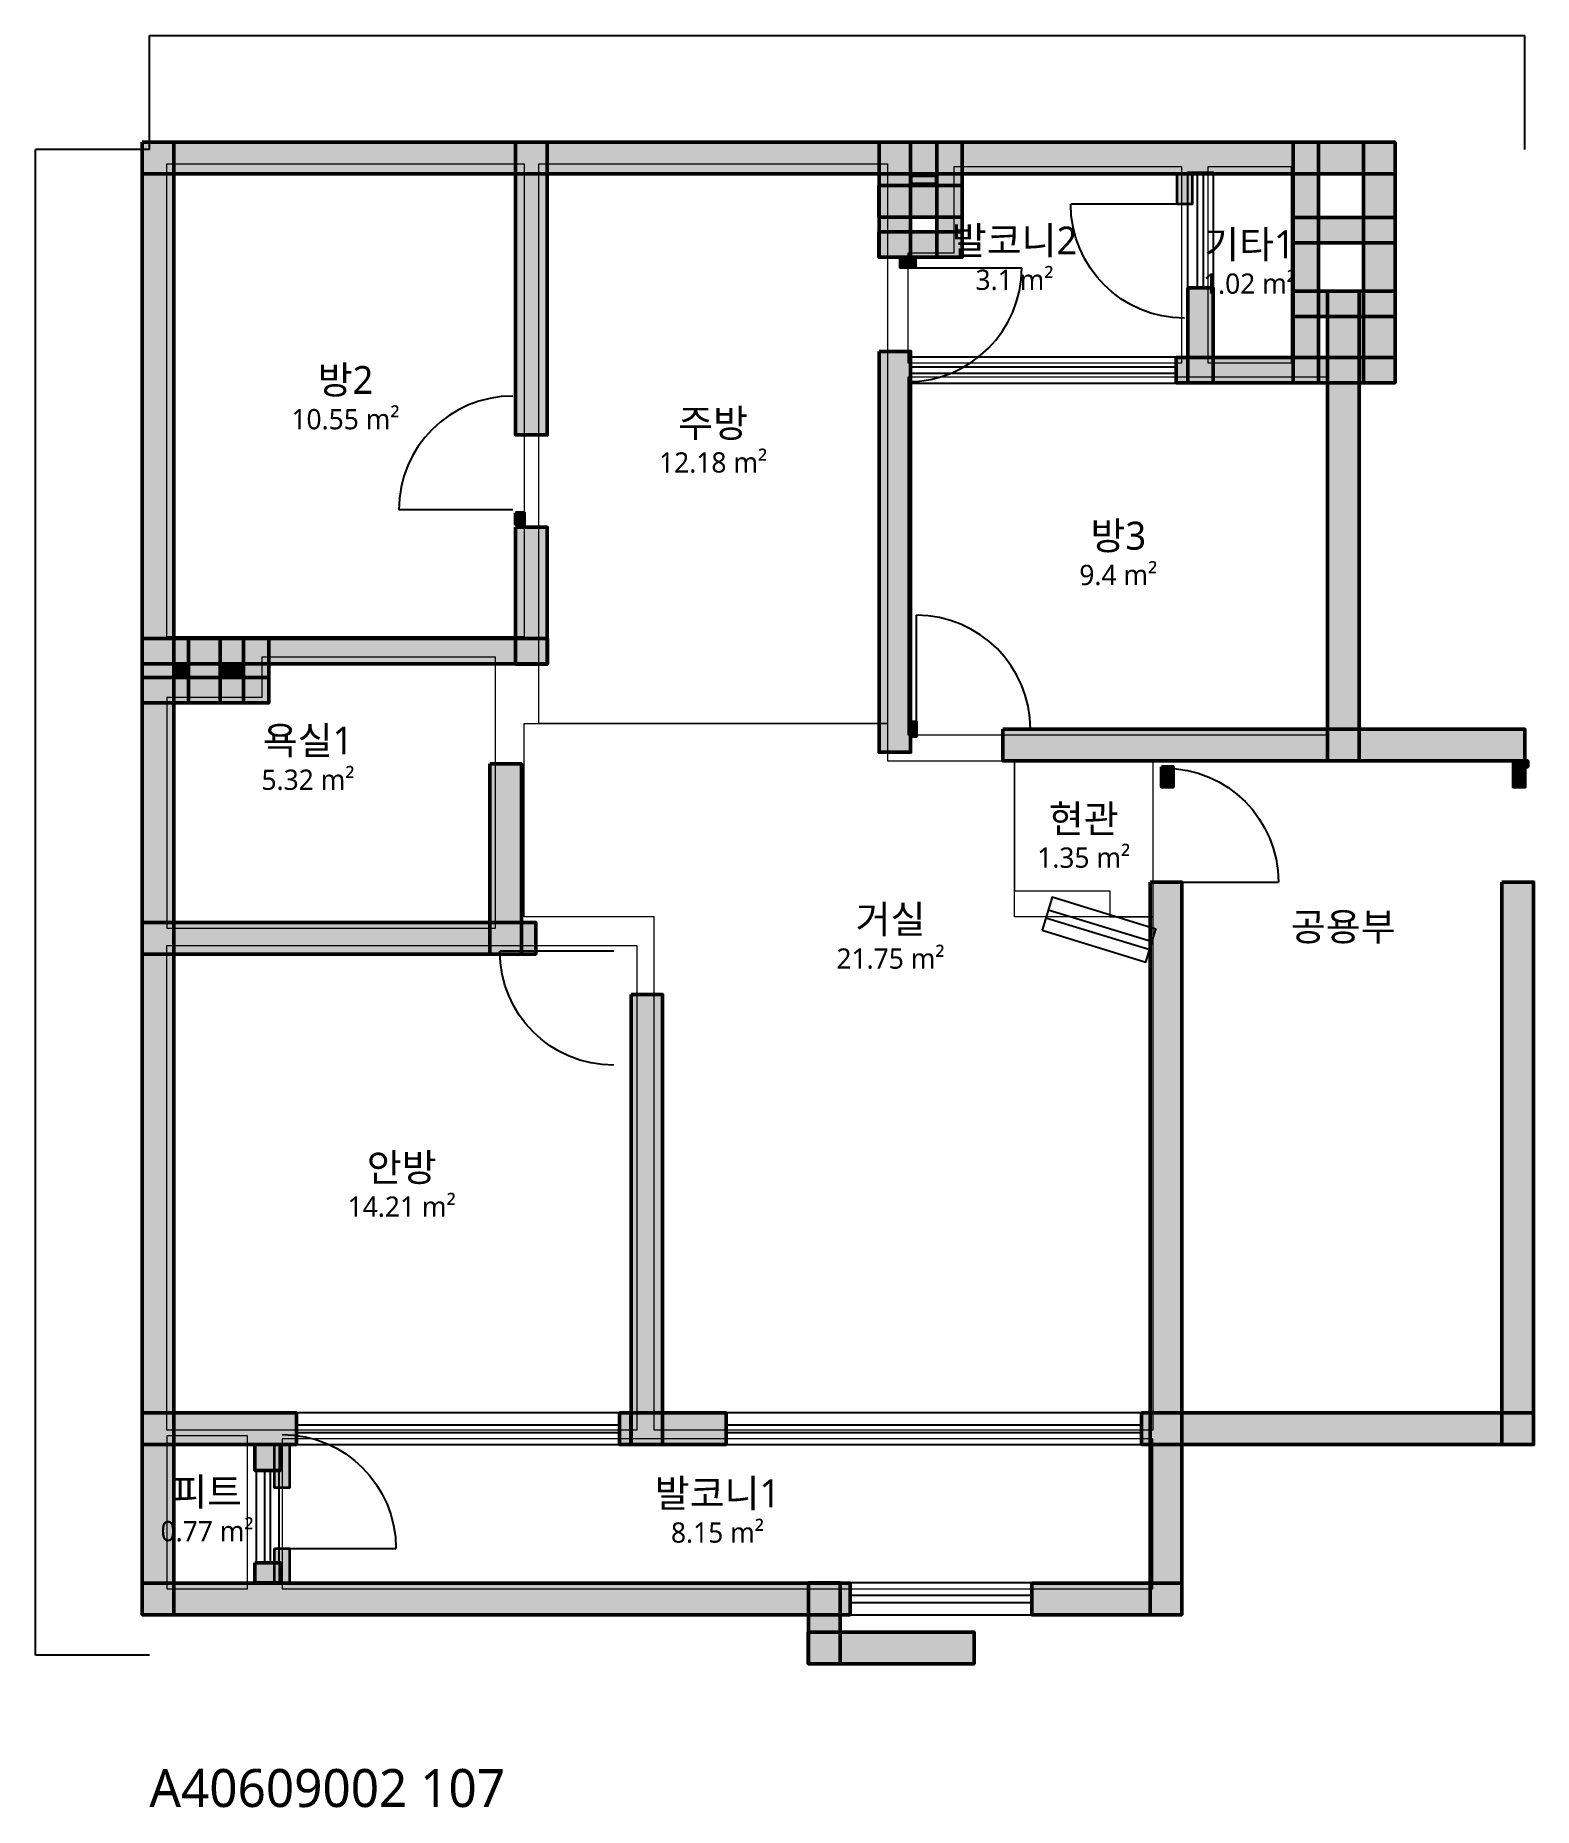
# Model space of a CAD drawing. Header units: millimetres. Extents: x -900 to 10935, y -1204 to 12793.
import ezdxf

# ---------------------------------------------------------------- set-up
doc = ezdxf.new("R2010")
doc.units = ezdxf.units.MM
for name, color, linetype, lineweight in [('A-ANNO-DIMS', 3, 'Continuous', 13), ('A-AREA', 9, 'Continuous', 13), ('A-AREA-IDEN', 7, 'Continuous', 18), ('A-AREA-PUBL', 9, 'Continuous', 13), ('A-DOOR', 4, 'Continuous', 25), ('A-GLAZ', 5, 'Continuous', 25), ('A-WALL-EXTR', 7, 'Continuous', 50), ('A-WALL-PATT', 8, 'Continuous', 9), ('A-WALL-PRTN', 8, 'Continuous', 35), ('A-WALL-STRC', 7, 'Continuous', 50)]:
    doc.layers.add(name, color=color, linetype=linetype, lineweight=lineweight)
doc.styles.add('OpenSansCondensed-Light', font='OpenSansCondensed-Light.ttf')
doc.styles.get("Standard").update_dxf_attribs({"font": 'malgun.ttf'})
doc.dimstyles.new('EZDXF', dxfattribs={"dimtxt": 0.25, "dimasz": 0.175, "dimexe": 0.375, "dimexo": 0.125, "dimgap": 0.1, "dimtad": 1, "dimlfac": 100, "dimzin": 12, "dimdsep": 46, "dimtxsty": 'OpenSansCondensed-Light', "dimblk": 'ARCHTICK', "dimcen": 2.5, "dimazin": 3, "dimtfac": 0.5, "dimtmove": 2, "dimatfit": 3})

# ---------------------------------------------------------------- blocks, each defined once
blk = doc.blocks.new('JJ-DOOR-SWING')
blk.add_line((0, 0), (0, 1000))
blk.add_arc((0, 0), 1000, 0, 90)
blk = doc.blocks.new('JJ-WIN-DOUBLE')
for p, q in [((0, 120), (1000, 120)), ((0, -120), (1000, -120))]:
    blk.add_line(p, q)
blk.add_lwpolyline([(0, -500), (1000, -500), (1000, 500), (0, 500)], close=True)
blk = doc.blocks.new('_ARCHTICK')
at = {"color": 0, "linetype": 'BYBLOCK', "const_width": 0.15}
blk.add_lwpolyline([(-0.5, -0.5), (0.5, 0.5)], dxfattribs=at)

msp = doc.modelspace()

# ---------------------------------------------------------------- hatches: boundary and pattern name
at = {"layer": 'A-WALL-PATT'}
h = msp.add_hatch(color=8, dxfattribs=at)
h.dxf.hatch_style = 1
h.paths.add_polyline_path([(-57, 11948.9), (9841.9, 11948.9), (9841.9, 11698.9), (-57, 11698.9)])
h = msp.add_hatch(color=8, dxfattribs=at)
h.dxf.hatch_style = 1
h.paths.add_polyline_path([(-56.7, 11949.3), (193.3, 11949.3), (193.3, 319), (-56.7, 319)])
h = msp.add_hatch(color=8, dxfattribs=at)
h.dxf.hatch_style = 1
h.paths.add_polyline_path([(2893.6, 11949.3), (3143.6, 11949.3), (3143.6, 9636.9), (2893.6, 9636.9)])
h = msp.add_hatch(color=8, dxfattribs=at)
h.dxf.hatch_style = 1
h.paths.add_polyline_path([(5764.2, 11949.3), (6014.2, 11949.3), (6014.2, 11040.2), (5764.2, 11040.2)])
h = msp.add_hatch(color=8, dxfattribs=at)
h.dxf.hatch_style = 1
h.paths.add_polyline_path([(6222.1, 11949.3), (6422.1, 11949.3), (6422.1, 11040.2), (6222.1, 11040.2)])
h = msp.add_hatch(color=8, dxfattribs=at)
h.dxf.hatch_style = 1
h.paths.add_polyline_path([(9035.7, 11949.3), (9235.7, 11949.3), (9235.7, 10049.2), (9035.7, 10049.2)])
h = msp.add_hatch(color=8, dxfattribs=at)
h.dxf.hatch_style = 1
h.paths.add_polyline_path([(9591.6, 11949.3), (9841.6, 11949.3), (9841.6, 10049.2), (9591.6, 10049.2)])
h = msp.add_hatch(color=8, dxfattribs=at)
h.dxf.hatch_style = 1
h.paths.add_polyline_path([(6014.5, 11687.3), (6219.5, 11687.3), (6219.5, 11618.9), (6014.5, 11618.9)])
h = msp.add_hatch(color=8, dxfattribs=at)
h.dxf.hatch_style = 1
h.paths.add_polyline_path([(6014.5, 11687.3), (6219.5, 11687.3), (6219.5, 11618.9), (6014.5, 11618.9)])
h = msp.add_hatch(color=8, dxfattribs=at)
h.dxf.hatch_style = 1
h.paths.add_polyline_path([(8118.8, 11698.6), (8238.8, 11698.6), (8238.8, 11459.4), (8118.8, 11459.4)])
h = msp.add_hatch(color=8, dxfattribs=at)
h.dxf.hatch_style = 1
h.paths.add_polyline_path([(5763.9, 11607.2), (6422.3, 11607.2), (6422.3, 11357.2), (5763.9, 11357.2)])
h = msp.add_hatch(color=8, dxfattribs=at)
h.dxf.hatch_style = 1
h.paths.add_polyline_path([(9035.4, 11354.4), (9841.9, 11354.4), (9841.9, 11154.4), (9035.4, 11154.4)])
h = msp.add_hatch(color=8, dxfattribs=at)
h.dxf.hatch_style = 1
h.paths.add_polyline_path([(5763.9, 11240.5), (6422.3, 11240.5), (6422.3, 11040.5), (5763.9, 11040.5)])
h = msp.add_hatch(color=8, dxfattribs=at)
h.dxf.hatch_style = 1
h.paths.add_polyline_path([(5931.7, 11040.2), (6051.7, 11040.2), (6051.7, 10958.2), (5931.7, 10958.2)])
h = msp.add_hatch(color=8, dxfattribs=at)
h.dxf.hatch_style = 1
h.paths.add_polyline_path([(8204.1, 10798.8), (8404.1, 10798.8), (8404.1, 10049.2), (8204.1, 10049.2)])
h = msp.add_hatch(color=8, dxfattribs=at)
h.dxf.hatch_style = 1
h.paths.add_polyline_path([(9035.4, 10773.4), (9841.9, 10773.4), (9841.9, 10573.4), (9035.4, 10573.4)])
h = msp.add_hatch(color=8, dxfattribs=at)
h.dxf.hatch_style = 1
h.paths.add_polyline_path([(9306.8, 10773.7), (9556.8, 10773.7), (9556.8, 7062.5), (9306.8, 7062.5)])
h = msp.add_hatch(color=8, dxfattribs=at)
h.dxf.hatch_style = 1
h.paths.add_polyline_path([(5764.2, 10297.5), (6014.2, 10297.5), (6014.2, 7130.8), (5764.2, 7130.8)])
h = msp.add_hatch(color=8, dxfattribs=at)
h.dxf.hatch_style = 1
h.paths.add_polyline_path([(8110.5, 10249.5), (9841.9, 10249.5), (9841.9, 10049.5), (8110.5, 10049.5)])
h = msp.add_hatch(color=8, dxfattribs=at)
h.dxf.hatch_style = 1
h.paths.add_polyline_path([(8110.5, 10249.5), (8203.9, 10249.5), (8203.9, 10049.5), (8110.5, 10049.5)])
h = msp.add_hatch(color=8, dxfattribs=at)
h.dxf.hatch_style = 1
h.paths.add_polyline_path([(2893.3, 9021.7), (2961.7, 9021.7), (2961.7, 8930.6), (2893.3, 8930.6)])
h = msp.add_hatch(color=8, dxfattribs=at)
h.dxf.hatch_style = 1
h.paths.add_polyline_path([(2893.6, 8907.8), (3143.6, 8907.8), (3143.6, 7828), (2893.6, 7828)])
h = msp.add_hatch(color=8, dxfattribs=at)
h.dxf.hatch_style = 1
h.paths.add_polyline_path([(-57, 8028.2), (3143.9, 8028.2), (3143.9, 7828.2), (-57, 7828.2)])
h = msp.add_hatch(color=8, dxfattribs=at)
h.dxf.hatch_style = 1
h.paths.add_polyline_path([(307.9, 8028.4), (557.9, 8028.4), (557.9, 7520.4), (307.9, 7520.4)])
h = msp.add_hatch(color=8, dxfattribs=at)
h.dxf.hatch_style = 1
h.paths.add_polyline_path([(742.9, 8028.4), (942.9, 8028.4), (942.9, 7520.4), (742.9, 7520.4)])
h = msp.add_hatch(color=8, dxfattribs=at)
h.dxf.hatch_style = 1
h.paths.add_polyline_path([(-57, 7720.6), (943.2, 7720.6), (943.2, 7520.6), (-57, 7520.6)])
h = msp.add_hatch(color=8, dxfattribs=at)
h.dxf.hatch_style = 1
h.paths.add_polyline_path([(205, 7814.3), (296.2, 7814.3), (296.2, 7723.2), (205, 7723.2)])
h = msp.add_hatch(color=8, dxfattribs=at)
h.dxf.hatch_style = 1
h.paths.add_polyline_path([(205, 7814.3), (296.2, 7814.3), (296.2, 7723.2), (205, 7723.2)])
h = msp.add_hatch(color=8, dxfattribs=at)
h.dxf.hatch_style = 1
h.paths.add_polyline_path([(569.6, 7814.3), (729, 7814.3), (729, 7723.2), (569.6, 7723.2)])
h = msp.add_hatch(color=8, dxfattribs=at)
h.dxf.hatch_style = 1
h.paths.add_polyline_path([(569.6, 7814.3), (729, 7814.3), (729, 7723.2), (569.6, 7723.2)])
h = msp.add_hatch(color=8, dxfattribs=at)
h.dxf.hatch_style = 1
h.paths.add_polyline_path([(6014.5, 7373.1), (6060.1, 7373.1), (6060.1, 7253.1), (6014.5, 7253.1)])
h = msp.add_hatch(color=8, dxfattribs=at)
h.dxf.hatch_style = 1
h.paths.add_polyline_path([(6743.5, 7312.8), (10867.1, 7312.8), (10867.1, 7062.8), (6743.5, 7062.8)])
h = msp.add_hatch(color=8, dxfattribs=at)
h.dxf.hatch_style = 1
h.paths.add_polyline_path([(2688.6, 7039.7), (2938.6, 7039.7), (2938.6, 5536.1), (2688.6, 5536.1)])
h = msp.add_hatch(color=8, dxfattribs=at)
h.dxf.hatch_style = 1
h.paths.add_polyline_path([(7996.5, 7016.9), (7996.5, 6857.4), (8087.7, 6857.4), (8087.7, 7016.9)])
h = msp.add_hatch(color=8, dxfattribs=at)
h.dxf.hatch_style = 1
h.paths.add_polyline_path([(10776, 7062.5), (10889.9, 7062.5), (10889.9, 7016.9), (10776, 7016.9)])
h = msp.add_hatch(color=8, dxfattribs=at)
h.dxf.hatch_style = 1
h.paths.add_polyline_path([(10776, 7016.9), (10776, 6857.4), (10867.1, 6857.4), (10867.1, 7016.9)])
h = msp.add_hatch(color=8, dxfattribs=at)
h.dxf.hatch_style = 1
h.paths.add_polyline_path([(7905.7, 6105.6), (8155.7, 6105.6), (8155.7, 319), (7905.7, 319)])
h = msp.add_hatch(color=8, dxfattribs=at)
h.dxf.hatch_style = 1
h.paths.add_polyline_path([(10685.1, 6105.6), (10935.1, 6105.6), (10935.1, 1663.1), (10685.1, 1663.1)])
h = msp.add_hatch(color=8, dxfattribs=at)
h.dxf.hatch_style = 1
h.paths.add_polyline_path([(-57, 5786.4), (3052.8, 5786.4), (3052.8, 5536.4), (-57, 5536.4)])
h = msp.add_hatch(color=8, dxfattribs=at)
h.dxf.hatch_style = 1
h.paths.add_polyline_path([(3804.9, 5217.1), (4054.9, 5217.1), (4054.9, 1663.1), (3804.9, 1663.1)])
h = msp.add_hatch(color=8, dxfattribs=at)
h.dxf.hatch_style = 1
h.paths.add_polyline_path([(-57, 1913.4), (1161.9, 1913.4), (1161.9, 1663.4), (-57, 1663.4)])
h = msp.add_hatch(color=8, dxfattribs=at)
h.dxf.hatch_style = 1
h.paths.add_polyline_path([(3713.5, 1913.4), (4556.4, 1913.4), (4556.4, 1663.4), (3713.5, 1663.4)])
h = msp.add_hatch(color=8, dxfattribs=at)
h.dxf.hatch_style = 1
h.paths.add_polyline_path([(3713.5, 1913.4), (3804.6, 1913.4), (3804.6, 1663.4), (3713.5, 1663.4)])
h = msp.add_hatch(color=8, dxfattribs=at)
h.dxf.hatch_style = 1
h.paths.add_polyline_path([(7837.1, 1913.4), (10935.4, 1913.4), (10935.4, 1663.4), (7837.1, 1663.4)])
h = msp.add_hatch(color=8, dxfattribs=at)
h.dxf.hatch_style = 1
h.paths.add_polyline_path([(7837.1, 1913.4), (7905.4, 1913.4), (7905.4, 1663.4), (7837.1, 1663.4)])
h = msp.add_hatch(color=8, dxfattribs=at)
h.dxf.hatch_style = 1
h.paths.add_polyline_path([(834.1, 1663.1), (1034.1, 1663.1), (1034.1, 1458.1), (834.1, 1458.1)])
h = msp.add_hatch(color=8, dxfattribs=at)
h.dxf.hatch_style = 1
h.paths.add_polyline_path([(988, 1663.1), (1108, 1663.1), (1108, 1321.4), (988, 1321.4)])
h = msp.add_hatch(color=8, dxfattribs=at)
h.dxf.hatch_style = 1
h.paths.add_polyline_path([(988, 842.9), (1108, 842.9), (1108, 569.6), (988, 569.6)])
h = msp.add_hatch(color=8, dxfattribs=at)
h.dxf.hatch_style = 1
h.paths.add_polyline_path([(834.1, 729), (1034.1, 729), (1034.1, 569.6), (834.1, 569.6)])
h = msp.add_hatch(color=8, dxfattribs=at)
h.dxf.hatch_style = 1
h.paths.add_polyline_path([(-57, 569.3), (5536.1, 569.3), (5536.1, 319.3), (-57, 319.3)])
h = msp.add_hatch(color=8, dxfattribs=at)
h.dxf.hatch_style = 1
h.paths.add_polyline_path([(5206, 569.6), (5456, 569.6), (5456, -68.3), (5206, -68.3)])
h = msp.add_hatch(color=8, dxfattribs=at)
h.dxf.hatch_style = 1
h.paths.add_polyline_path([(5456.3, 569.3), (5536.1, 569.3), (5536.1, 319.3), (5456.3, 319.3)])
h = msp.add_hatch(color=8, dxfattribs=at)
h.dxf.hatch_style = 1
h.paths.add_polyline_path([(6971.3, 569.3), (8156, 569.3), (8156, 319.3), (6971.3, 319.3)])
h = msp.add_hatch(color=8, dxfattribs=at)
h.dxf.hatch_style = 1
h.paths.add_polyline_path([(5205.7, 182), (6515.7, 182), (6515.7, -68), (5205.7, -68)])

# ---------------------------------------------------------------- linework, layer by layer
at = {"layer": 'A-AREA'}
for points in [[(2961.7, 8042.1), (136.7, 8042.1), (136.7, 11778.4), (2961.7, 11778.4)], [(5832.2, 7358.6), (3075.6, 7358.6), (3075.6, 11778.4), (5832.2, 11778.4)], [(6356.2, 11755.6), (6356.2, 11072.1), (5991.7, 11072.1), (5991.7, 10206.4), (8156, 10206.4), (8156, 11755.6)], [(8361.1, 11755.6), (8361.1, 10206.4), (9021.7, 10206.4), (9021.7, 11755.6)], [(9317.9, 10092.5), (5991.7, 10092.5), (5991.7, 7267.5), (9317.9, 7267.5)], [(136.7, 5741.1), (2733.9, 5741.1), (2733.9, 7882.6), (888.5, 7882.6), (888.5, 7563.7), (136.7, 7563.7)], [(6834.7, 7062.5), (6834.7, 6037.3), (7586.5, 6037.3), (7586.5, 5832.2), (7928.2, 5832.2), (7928.2, 1777), (3986.9, 1777), (3986.9, 5832.2), (2961.7, 5832.2), (2961.7, 7358.6), (5832.2, 7358.6), (5832.2, 7062.5)], [(7928.2, 5832.2), (6834.7, 5832.2), (6834.7, 7062.5), (7928.2, 7062.5)], [(136.7, 1777), (136.7, 5604.4), (3850.2, 5604.4), (3850.2, 1777)], [(136.7, 1731.4), (136.7, 524), (774.6, 524), (774.6, 1731.4)], [(1048, 1708.7), (1048, 524), (7928.2, 524), (7928.2, 1708.7)]]:
    msp.add_lwpolyline(points, close=True, dxfattribs=at)
at = {"layer": 'A-GLAZ'}
for p, q in [((7101.7, 5886.3), (7921.8, 5635.7)), ((7082.5, 5823.7), (7902.7, 5573.1))]:
    msp.add_line(p, q, dxfattribs=at)
msp.add_lwpolyline([(7052.2, 5724.5), (7872.4, 5473.9), (7952.1, 5735), (7132, 5985.6)], close=True, dxfattribs=at)
at = {"layer": 'A-WALL-EXTR'}
for points in [[(-57, 11948.9), (9841.9, 11948.9), (9841.9, 11698.9), (-57, 11698.9)], [(-56.7, 11949.3), (193.3, 11949.3), (193.3, 319), (-56.7, 319)], [(2893.6, 11949.3), (3143.6, 11949.3), (3143.6, 9636.9), (2893.6, 9636.9)], [(5764.2, 11949.3), (6014.2, 11949.3), (6014.2, 11040.2), (5764.2, 11040.2)], [(9591.6, 11949.3), (9841.6, 11949.3), (9841.6, 10049.2), (9591.6, 10049.2)], [(6014.5, 11687.3), (6219.5, 11687.3), (6219.5, 11618.9), (6014.5, 11618.9)], [(6014.5, 11687.3), (6219.5, 11687.3), (6219.5, 11618.9), (6014.5, 11618.9)], [(5763.9, 11607.2), (6422.3, 11607.2), (6422.3, 11357.2), (5763.9, 11357.2)], [(9306.8, 10773.7), (9556.8, 10773.7), (9556.8, 7062.5), (9306.8, 7062.5)], [(5764.2, 10297.5), (6014.2, 10297.5), (6014.2, 7130.8), (5764.2, 7130.8)], [(2893.3, 9021.7), (2961.7, 9021.7), (2961.7, 8930.6), (2893.3, 8930.6)], [(2893.6, 8907.8), (3143.6, 8907.8), (3143.6, 7828), (2893.6, 7828)], [(307.9, 8028.4), (557.9, 8028.4), (557.9, 7520.4), (307.9, 7520.4)], [(205, 7814.3), (296.2, 7814.3), (296.2, 7723.2), (205, 7723.2)], [(205, 7814.3), (296.2, 7814.3), (296.2, 7723.2), (205, 7723.2)], [(569.6, 7814.3), (729, 7814.3), (729, 7723.2), (569.6, 7723.2)], [(569.6, 7814.3), (729, 7814.3), (729, 7723.2), (569.6, 7723.2)], [(6743.5, 7312.8), (10867.1, 7312.8), (10867.1, 7062.8), (6743.5, 7062.8)], [(2688.6, 7039.7), (2938.6, 7039.7), (2938.6, 5536.1), (2688.6, 5536.1)], [(7996.5, 7016.9), (7996.5, 6857.4), (8087.7, 6857.4), (8087.7, 7016.9)], [(10776, 7062.5), (10889.9, 7062.5), (10889.9, 7016.9), (10776, 7016.9)], [(10776, 7016.9), (10776, 6857.4), (10867.1, 6857.4), (10867.1, 7016.9)], [(7905.7, 6105.6), (8155.7, 6105.6), (8155.7, 319), (7905.7, 319)], [(10685.1, 6105.6), (10935.1, 6105.6), (10935.1, 1663.1), (10685.1, 1663.1)], [(-57, 5786.4), (3052.8, 5786.4), (3052.8, 5536.4), (-57, 5536.4)], [(3804.9, 5217.1), (4054.9, 5217.1), (4054.9, 1663.1), (3804.9, 1663.1)], [(-57, 1913.4), (1161.9, 1913.4), (1161.9, 1663.4), (-57, 1663.4)], [(3713.5, 1913.4), (4556.4, 1913.4), (4556.4, 1663.4), (3713.5, 1663.4)], [(3713.5, 1913.4), (3804.6, 1913.4), (3804.6, 1663.4), (3713.5, 1663.4)], [(7837.1, 1913.4), (10935.4, 1913.4), (10935.4, 1663.4), (7837.1, 1663.4)], [(7837.1, 1913.4), (7905.4, 1913.4), (7905.4, 1663.4), (7837.1, 1663.4)], [(-57, 569.3), (5536.1, 569.3), (5536.1, 319.3), (-57, 319.3)], [(5206, 569.6), (5456, 569.6), (5456, -68.3), (5206, -68.3)], [(5456.3, 569.3), (5536.1, 569.3), (5536.1, 319.3), (5456.3, 319.3)], [(6971.3, 569.3), (8156, 569.3), (8156, 319.3), (6971.3, 319.3)], [(5205.7, 182), (6515.7, 182), (6515.7, -68), (5205.7, -68)]]:
    msp.add_lwpolyline(points, close=True, dxfattribs=at)
at = {"layer": 'A-WALL-PRTN'}
for points in [[(8118.8, 11698.6), (8238.8, 11698.6), (8238.8, 11459.4), (8118.8, 11459.4)], [(5931.7, 11040.2), (6051.7, 11040.2), (6051.7, 10958.2), (5931.7, 10958.2)], [(6014.5, 7373.1), (6060.1, 7373.1), (6060.1, 7253.1), (6014.5, 7253.1)], [(988, 1663.1), (1108, 1663.1), (1108, 1321.4), (988, 1321.4)], [(988, 842.9), (1108, 842.9), (1108, 569.6), (988, 569.6)]]:
    msp.add_lwpolyline(points, close=True, dxfattribs=at)
at = {"layer": 'A-WALL-STRC'}
for points in [[(6222.1, 11949.3), (6422.1, 11949.3), (6422.1, 11040.2), (6222.1, 11040.2)], [(9035.7, 11949.3), (9235.7, 11949.3), (9235.7, 10049.2), (9035.7, 10049.2)], [(9035.4, 11354.4), (9841.9, 11354.4), (9841.9, 11154.4), (9035.4, 11154.4)], [(5763.9, 11240.5), (6422.3, 11240.5), (6422.3, 11040.5), (5763.9, 11040.5)], [(8204.1, 10798.8), (8404.1, 10798.8), (8404.1, 10049.2), (8204.1, 10049.2)], [(9035.4, 10773.4), (9841.9, 10773.4), (9841.9, 10573.4), (9035.4, 10573.4)], [(8110.5, 10249.5), (9841.9, 10249.5), (9841.9, 10049.5), (8110.5, 10049.5)], [(8110.5, 10249.5), (8203.9, 10249.5), (8203.9, 10049.5), (8110.5, 10049.5)], [(-57, 8028.2), (3143.9, 8028.2), (3143.9, 7828.2), (-57, 7828.2)], [(742.9, 8028.4), (942.9, 8028.4), (942.9, 7520.4), (742.9, 7520.4)], [(-57, 7720.6), (943.2, 7720.6), (943.2, 7520.6), (-57, 7520.6)], [(834.1, 1663.1), (1034.1, 1663.1), (1034.1, 1458.1), (834.1, 1458.1)], [(834.1, 729), (1034.1, 729), (1034.1, 569.6), (834.1, 569.6)]]:
    msp.add_lwpolyline(points, close=True, dxfattribs=at)

# ---------------------------------------------------------------- block references
at = {"layer": 'A-DOOR', "xscale": 0.9}
for p, yscale, rotation in [((8178.8, 11459.4), -0.9, -90), ((5991.7, 10958.2), 0.9, -90), ((2870.6, 9044.5), 0.9, 90), ((8019.3, 6105.6), -0.9, 90), ((3667.9, 5558.9), -0.9, -90), ((1048, 842.9), -0.9, 90)]:
    msp.add_blockref('JJ-DOOR-SWING', p, dxfattribs=dict(at, yscale=yscale, rotation=rotation))
at = {"layer": 'A-DOOR', "xscale": 0.9, "yscale": 0.9}
msp.add_blockref('JJ-DOOR-SWING', (6060.1, 7313.1), dxfattribs=at)
at = {"layer": 'A-GLAZ', "rotation": 90}
for p, xscale, yscale in [((8304.1, 10798.8), 0.9112000000000007, 0.2050395865189745), ((934.1, 729), 0.7290999999999999, 0.18225741023908845)]:
    msp.add_blockref('JJ-WIN-DOUBLE', p, dxfattribs=dict(at, xscale=xscale, yscale=yscale))
at = {"layer": 'A-GLAZ'}
for p, xscale, yscale in [((6014.5, 10149.5), 2.096, 0.2050395865189745), ((1161.9, 1788.4), 2.5516, 0.2506039390787466), ((4556.4, 1788.4), 3.280700000000001, 0.2506039390787466), ((5536.1, 444.3), 1.4351999999999998, 0.2506039390787466)]:
    msp.add_blockref('JJ-WIN-DOUBLE', p, dxfattribs=dict(at, xscale=xscale, yscale=yscale))

# ---------------------------------------------------------------- texts
at = {"layer": 'A-AREA-IDEN'}
for s, insert, char_height, attachment_point in [('발코니2', (6834.63333, 11161.36667), 220, 5), ('기타1', (8691.4, 11131), 220, 5), ('3.1 m²', (6834.63333, 10861.36667), 160, 5), ('1.02 m²', (8691.4, 10831), 160, 5), ('방2', (1549.2, 10060.25), 220, 5), ('10.55 m²', (1549.2, 9760.25), 160, 5), ('주방', (4453.9, 9718.5), 220, 5), ('12.18 m²', (4453.9, 9418.5), 160, 5), ('방3', (7654.8, 8830), 220, 5), ('9.4 m²', (7654.8, 8530), 160, 5), ('욕실1', (1253.03333, 7212.46667), 220, 5), ('5.32 m²', (1253.03333, 6912.46667), 160, 5), ('현관', (7381.45, 6597.35), 220, 5), ('1.35 m²', (7381.45, 6297.35), 160, 5), ('거실', (5855.03333, 5799.96667), 220, 5), ('21.75 m²', (5855.03333, 5499.96667), 160, 5), ('안방', (1993.45, 3840.7), 220, 5), ('14.21 m²', (1993.45, 3540.7), 160, 5), ('피트', (455.65, 1277.7), 220, 5), ('발코니1', (4488.1, 1266.35), 220, 5), ('0.77 m²', (455.65, 977.7), 160, 5), ('8.15 m²', (4488.1, 966.35), 160, 5), ('A40609002 107', (0, -900), 300, 1)]:
    msp.add_mtext(s, dxfattribs=dict(at, insert=insert, char_height=char_height, attachment_point=attachment_point))
at = {"layer": 'A-AREA-PUBL', "insert": (9431.8, 5741.1), "char_height": 220, "attachment_point": 5}
msp.add_mtext('공용부', dxfattribs=at)

# ---------------------------------------------------------------- dimensions: what is measured, and where the dimension line sits
at = {"layer": 'A-ANNO-DIMS'}
msp.add_linear_dim(base=(0, 12792.29602), p1=(0, 11892.29602), p2=(10867.09809, 11892.29602), dimstyle='EZDXF', dxfattribs=at).render()
msp.add_linear_dim(base=(-900, 0), p1=(0, 0), p2=(0, 11892.29602), angle=90, dimstyle='EZDXF', dxfattribs=at).render()

doc.saveas('drawing.dxf')
